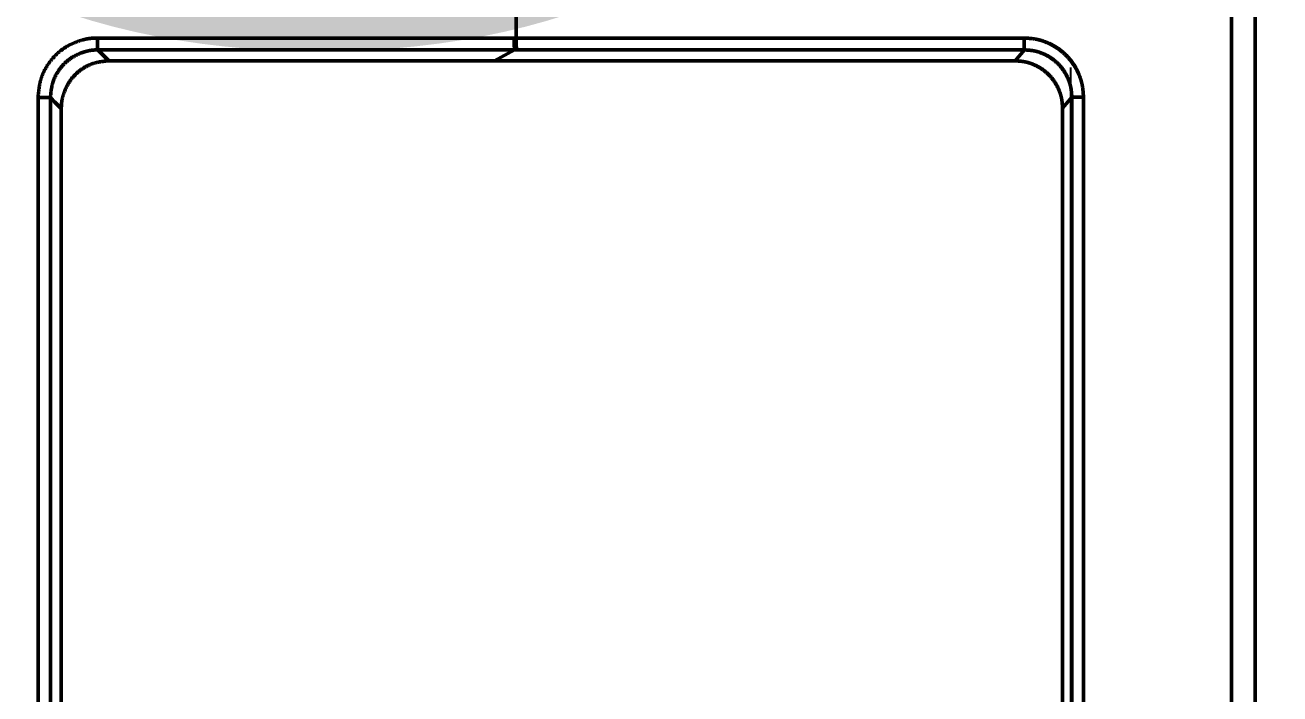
# Model space of a CAD drawing. Header units: millimetres. Extents: x -6033 to 120673, y -4970 to 90533.
# Drawn here: x 87178 to 87230.6, y 68278.2 to 68306.2 of the extents above; entities that cross this region are included whole.
import ezdxf
from ezdxf.enums import TextEntityAlignment as Align

# ---------------------------------------------------------------- set-up
doc = ezdxf.new("R2010")
doc.units = ezdxf.units.MM
doc.linetypes.add('I-PLAN$0$ACAD_ISO02W100', pattern=[15, 12, -3])
doc.linetypes.add('I-PLAN$0$DASH', pattern=[0.35, 0.25, -0.1])
doc.layers.add('I-AR$0$I-SCOPE', color=252, linetype='Continuous', lineweight=35)
doc.layers.add('I-PLAN$0$_ACM-A-WALL-HACH', color=251, linetype='Continuous', lineweight=9)
for name, color, linetype in [('I-CEILING$0$I-RCP-AIR', 64, 'Continuous'), ('I-CEILING$0$RC-Hatch【天花填充】', 251, 'Continuous'), ('I-PLAN$0$I-PL-FURN', 1, 'I-PLAN$0$DASH')]:
    doc.layers.add(name, color=color, linetype=linetype)
doc.styles.add('I-CEILING$0$黑体', font='simhei.ttf', dxfattribs={"height": 600})
doc.styles.add('I-PLAN$0$Arial', font='ARIALUNI.ttf')

# ---------------------------------------------------------------- blocks, each defined once
blk = doc.blocks.new('I-AR')
at = {"layer": 'I-AR$0$I-SCOPE'}
h = blk.add_hatch(dxfattribs=at)
h.set_pattern_fill('ANSI31', color=256, scale=200)
h.paths.add_polyline_path([(63300, 72640), (66630, 72640), (66630, 70889.383), (90600, 70890), (90600, 66390), (96650, 66390), (96650, 24876.398), (18340, 24876.398), (18340, 66390), (48090, 66390), (48090, 72640), (51400, 72640), (51400, 72649.887), (52869.5, 72649.887), (52869.5, 72640), (55240, 72640), (55240, 72790), (59460, 72790), (59460, 72640), (61830.5, 72640), (61830.5, 72649.887), (63300, 72649.887)], flags=16)
h.paths.add_polyline_path([(7330, 0), (7330, -1770), (11180, -1770), (11180, 0), (18450, 0), (18450, 2900), (27550, 2900), (27550, 18090), (37037.331, 18090), (37037.331, 17350), (96200, 17350), (96200, 18120), (114640, 18120), (114640, 84500), (0, 84500), (0, 0)])
blk = doc.blocks.new('I-PLAN')
at = {"layer": 'I-PLAN$0$_ACM-A-WALL-HACH'}
h = blk.add_hatch(dxfattribs=at)
h.set_pattern_fill('ANSI31', color=256, scale=10, angle=45)
h.paths.add_polyline_path([(88260, 70790), (88260, 70890), (88030, 70890), (88030, 70790), (88230, 70790)], flags=17)
h.paths.add_polyline_path([(79671.546, 69390), (78155, 69390), (78155, 68990), (77955, 68990), (77955, 69590), (79671.546, 69590)], flags=17)
h.paths.add_polyline_path([(80271.546, 69390), (80271.546, 69590), (80780, 69590), (80780, 68990), (80580, 68990), (80580, 69390)], flags=17)
h.paths.add_polyline_path([(74580, 69590), (73930, 69590), (73930, 69390), (74580, 69390)])
h.paths.add_polyline_path([(68780, 69590), (69430, 69590), (69430, 69390), (68780, 69390)])
h.paths.add_polyline_path([(87280, 66490), (87480, 66490), (87480, 66390), (87280, 66390)])
h.paths.add_polyline_path([(82180, 68990), (82180, 69390), (84230, 69390), (84230, 66490), (84430, 66490), (84430, 69390), (85280, 69390), (85280, 69590), (81980, 69590), (81980, 68990)])
h.paths.add_polyline_path([(87480, 67390), (87480, 69390), (88280, 69390), (88280, 69590), (88080, 69590), (86480, 69590), (86480, 69390), (87280, 69390), (87280, 67390)], flags=17)
h.paths.add_polyline_path([(72130, 68170), (72130, 66490), (72330, 66490), (72330, 67870), (73130, 67870), (73130, 68070), (72330, 68070), (72330, 68170)])
h.paths.add_polyline_path([(71230, 68170), (71230, 66390), (71030, 66390), (71030, 67870), (70230, 67870), (70230, 68070), (71030, 68070), (71030, 68170)])
h.paths.add_polyline_path([(72130, 69070), (72330, 69070), (72330, 69390), (73030, 69390), (73030, 69590), (72130, 69590)])
h.paths.add_polyline_path([(71230, 69070), (71030, 69070), (71030, 69390), (70330, 69390), (70330, 69590), (71230, 69590)])
h.paths.add_polyline_path([(67800, 69490), (67830, 69490), (67830, 69590), (67800, 69590)], flags=17)
h.paths.add_polyline_path([(76755, 69590), (75180, 69590), (75180, 69390), (75330, 69390), (75330, 66390), (75530, 66390), (75530, 69390), (76555, 69390), (76555, 68990), (76755, 68990)])
h.paths.add_polyline_path([(68180, 69590), (68180, 69390), (68030, 69390), (68030, 66520), (67780, 66520), (67780, 66390), (67400, 66390), (67400, 66720), (67830, 66720), (67830, 69590)])
edge = h.paths.add_edge_path()
edge.add_line((89860, 70890), (88860, 70890))
edge.add_line((75530, 66520), (84230, 66520))
edge.add_line((75530, 66720), (84230, 66720))
at = {"layer": 'I-PLAN$0$I-PL-FURN', "linetype": 'I-PLAN$0$ACAD_ISO02W100', "insert": (86615.717, 68406.556), "char_height": 100, "width": 151170.16662, "attachment_point": 1, "style": 'I-PLAN$0$Arial'}
blk.add_mtext('{\\fArial Unicode MS|b0|i0|c134|p34;1800x700}', dxfattribs=at)
blk = doc.blocks.new('I-CEILING$0$RPK-22-40FSNQS')
at = {"color": 0, "lineweight": 50}
for p, q in [((321.49112, -50.4), (8.5, -50.4)), ((-370.414504, -51.398138), (370.414516, -51.398138)), ((150.532334, -58.09299), (150.532334, -57.603182)), ((150.532334, -57.603182), (231.00362, -57.603182)), ((150.532334, -58.09299), (150.991096, -58.481218)), ((231.00362, -58.09299), (150.532334, -58.09299)), ((150.991096, -58.481218), (225.429992, -58.481218)), ((148.043378, -98.98318), (148.043378, -60.092556)), ((148.999936, -60.472714), (148.54133, -60.08462)), ((148.54133, -98.965252), (148.54133, -60.08462)), ((148.999936, -81.310286), (148.999936, -60.472714)), ((148.043378, -81.406264), (146.956606, -81.406264)), ((148.54133, -81.48232), (148.999996, -82.326264)), ((148.999996, -82.326264), (148.999936, -81.310286)), ((148.999996, -98.506596), (148.999996, -82.326264)), ((148.54133, -98.965252), (148.861646, -98.644928)), ((148.861646, -98.644928), (148.999996, -98.506596)), ((150.999054, -100.49814), (150.732724, -100.764486)), ((225.429992, -100.49814), (150.999054, -100.49814)), ((150.732724, -100.764486), (150.542348, -100.954898)), ((150.542348, -101.4741), (150.542348, -100.954898)), ((150.542348, -100.954898), (230.998328, -100.954898)), ((230.998328, -101.4741), (150.542348, -101.4741))]:
    blk.add_line(p, q, dxfattribs=at)
at = {"color": 0}
blk.add_line((149.276678, -58.155), (202.776578, -58.155), dxfattribs=at)
at = {"color": 0, "lineweight": 50}
for points in [[(148.043378, -60.092556), (148.044302, -60.07622), (148.045232, -60.059886), (148.04617, -60.043554), (148.047122, -60.027222), (148.04809, -60.010894), (148.049082, -59.99457), (148.0501, -59.978252), (148.051148, -59.961936), (148.052234, -59.945628), (148.053358, -59.929326), (148.054528, -59.91303), (148.055746, -59.896744), (148.057016, -59.880466), (148.058346, -59.864198), (148.059738, -59.847938), (148.061196, -59.831692), (148.062724, -59.815456), (148.064328, -59.799232), (148.066014, -59.783022), (148.067782, -59.766824), (148.06964, -59.750642), (148.071592, -59.734476), (148.07364, -59.718326), (148.075792, -59.702192), (148.078048, -59.686074), (148.080418, -59.669976), (148.082902, -59.653896), (148.085506, -59.637836), (148.088234, -59.621798), (148.091092, -59.60578), (148.094082, -59.589782), (148.097204, -59.573808), (148.100456, -59.557858), (148.103836, -59.54193), (148.107346, -59.526028), (148.11098, -59.51015), (148.11474, -59.494298), (148.118624, -59.478474), (148.122628, -59.462676), (148.126754, -59.446904), (148.131, -59.431162), (148.135364, -59.41545), (148.139842, -59.399766), (148.144436, -59.384112), (148.149144, -59.36849), (148.153964, -59.3529), (148.158896, -59.337342), (148.163936, -59.321816), (148.169084, -59.306324), (148.174338, -59.290866), (148.179698, -59.275444), (148.18516, -59.260056), (148.190726, -59.244706), (148.196392, -59.22939), (148.202158, -59.214114), (148.208022, -59.198876), (148.213982, -59.183676), (148.220038, -59.168514), (148.226188, -59.153394), (148.23243, -59.138314), (148.238762, -59.123276), (148.245186, -59.10828), (148.251702, -59.093326), (148.258308, -59.078416), (148.265004, -59.06355), (148.271792, -59.048728), (148.278672, -59.03395), (148.285642, -59.01922), (148.292702, -59.004534), (148.299854, -58.989896), (148.307098, -58.975306), (148.314432, -58.960764), (148.321858, -58.94627), (148.329374, -58.931826), (148.33698, -58.917432), (148.344678, -58.90309), (148.352468, -58.888798), (148.360348, -58.874556), (148.368318, -58.86037), (148.37638, -58.846234), (148.384534, -58.832154), (148.392778, -58.818128), (148.401112, -58.804156), (148.409538, -58.79024), (148.418056, -58.77638), (148.426662, -58.762578), (148.435362, -58.748832), (148.444152, -58.735144), (148.453032, -58.721516), (148.462004, -58.707946), (148.471066, -58.694438), (148.48022, -58.680988), (148.489462, -58.6676), (148.498796, -58.654274), (148.508216, -58.641008), (148.517726, -58.627806), (148.527324, -58.614668), (148.537008, -58.601592), (148.54678, -58.58858), (148.556638, -58.575632), (148.566582, -58.56275), (148.57661, -58.549934), (148.586724, -58.537184), (148.596922, -58.5245), (148.607204, -58.511882), (148.617568, -58.499332), (148.628014, -58.486852), (148.638544, -58.474438), (148.649154, -58.462096), (148.659846, -58.449822), (148.670618, -58.437618), (148.68147, -58.425484), (148.6924, -58.413422), (148.70341, -58.401432), (148.7145, -58.389514), (148.725666, -58.377668), (148.73691, -58.365896), (148.74823, -58.354196), (148.759626, -58.342572), (148.771098, -58.331022), (148.782646, -58.319548), (148.794268, -58.308148), (148.805966, -58.296826), (148.817736, -58.28558), (148.829578, -58.274412), (148.841494, -58.263322), (148.853484, -58.25231), (148.865544, -58.241376), (148.877674, -58.230522), (148.889876, -58.219748), (148.902148, -58.209056), (148.91449, -58.198444), (148.9269, -58.187912), (148.939378, -58.177464), (148.951926, -58.167098), (148.96454, -58.156814), (148.977222, -58.146616), (148.98997, -58.1365), (149.002786, -58.12647), (149.015666, -58.116524), (149.02861, -58.106666), (149.04162, -58.096892), (149.054694, -58.087206), (149.06783, -58.077606), (149.08103, -58.068096), (149.094292, -58.058672), (149.107616, -58.049338), (149.121002, -58.040094), (149.13445, -58.03094), (149.147956, -58.021874), (149.161524, -58.012902), (149.17515, -58.00402), (149.188836, -57.995228), (149.202578, -57.986528), (149.216378, -57.977918), (149.230236, -57.9694), (149.24415, -57.960972), (149.25812, -57.952636), (149.272144, -57.944392), (149.286222, -57.936238), (149.300354, -57.928174), (149.31454, -57.920202), (149.328778, -57.91232), (149.343068, -57.90453), (149.35741, -57.896832), (149.371802, -57.889224), (149.386244, -57.881706), (149.400734, -57.87428), (149.415274, -57.866944), (149.429862, -57.8597), (149.444498, -57.852548), (149.459182, -57.845484), (149.47391, -57.838514), (149.488684, -57.831634), (149.503504, -57.824844), (149.518368, -57.818146), (149.533276, -57.811538), (149.548228, -57.805022), (149.563222, -57.798598), (149.578258, -57.792262), (149.593334, -57.78602), (149.608452, -57.77987), (149.62361, -57.773812), (149.638808, -57.767852), (149.654044, -57.761986), (149.669318, -57.75622), (149.68463, -57.750552), (149.699978, -57.744986), (149.715362, -57.739522), (149.730782, -57.734162), (149.746238, -57.728906), (149.761726, -57.723758), (149.77725, -57.718716), (149.792806, -57.713786), (149.808394, -57.708964), (149.824012, -57.704256), (149.839664, -57.699662), (149.855344, -57.695182), (149.871054, -57.690818), (149.886794, -57.686572), (149.902562, -57.682446), (149.918358, -57.67844), (149.93418, -57.674556), (149.950028, -57.670796), (149.965904, -57.66716), (149.981804, -57.66365), (149.997728, -57.660268), (150.013676, -57.657016), (150.029646, -57.653894), (150.04564, -57.650904), (150.061656, -57.648046), (150.077692, -57.645316), (150.093748, -57.642712), (150.109826, -57.640226), (150.12592, -57.637858), (150.142034, -57.6356), (150.158166, -57.633448), (150.174314, -57.6314), (150.190478, -57.629448), (150.206658, -57.62759), (150.222852, -57.62582), (150.23906, -57.624136), (150.25528, -57.622532), (150.271514, -57.621002), (150.287758, -57.619544), (150.304014, -57.618152), (150.32028, -57.616824), (150.336556, -57.615552), (150.35284, -57.614334), (150.369132, -57.613164), (150.385432, -57.61204), (150.401738, -57.610954), (150.41805, -57.609906), (150.434366, -57.608888), (150.450688, -57.607896), (150.467012, -57.606926), (150.48334, -57.605974), (150.49967, -57.605036), (150.516002, -57.604108), (150.532334, -57.603182)], [(150.532334, -58.09299), (150.519244, -58.09371), (150.506154, -58.094432), (150.493064, -58.095162), (150.479978, -58.095902), (150.466892, -58.096656), (150.45381, -58.097428), (150.440732, -58.098222), (150.427658, -58.09904), (150.414588, -58.099886), (150.401524, -58.100766), (150.388466, -58.10168), (150.375414, -58.102634), (150.362368, -58.10363), (150.349332, -58.104674), (150.336302, -58.105766), (150.323282, -58.106912), (150.310272, -58.108114), (150.297272, -58.109378), (150.284282, -58.110706), (150.271304, -58.112102), (150.258336, -58.113568), (150.245382, -58.11511), (150.232442, -58.11673), (150.219514, -58.118432), (150.2066, -58.12022), (150.193702, -58.122096), (150.180818, -58.124064), (150.16795, -58.12613), (150.1551, -58.128296), (150.142266, -58.130564), (150.12945, -58.132938), (150.116652, -58.13542), (150.103874, -58.138004), (150.091114, -58.140692), (150.078374, -58.143482), (150.065656, -58.146374), (150.052956, -58.149366), (150.04028, -58.152458), (150.027624, -58.155646), (150.01499, -58.158932), (150.00238, -58.162312), (149.989794, -58.165788), (149.97723, -58.169356), (149.964692, -58.173018), (149.95218, -58.17677), (149.939692, -58.180612), (149.92723, -58.184542), (149.914796, -58.18856), (149.902388, -58.192666), (149.890006, -58.196856), (149.877654, -58.20113), (149.865332, -58.205488), (149.853036, -58.209928), (149.840772, -58.214448), (149.828538, -58.21905), (149.816334, -58.223728), (149.804162, -58.228486), (149.792022, -58.233318), (149.779912, -58.238226), (149.767838, -58.24321), (149.755796, -58.248266), (149.743788, -58.253394), (149.731814, -58.258596), (149.719874, -58.26387), (149.70797, -58.269218), (149.696102, -58.274638), (149.68427, -58.280132), (149.672476, -58.2857), (149.660718, -58.291338), (149.648998, -58.297052), (149.637316, -58.302836), (149.625672, -58.308696), (149.614068, -58.314628), (149.602506, -58.320632), (149.590982, -58.32671), (149.579498, -58.33286), (149.568056, -58.339084), (149.556656, -58.34538), (149.545298, -58.35175), (149.533984, -58.358192), (149.522712, -58.364708), (149.511484, -58.371296), (149.5003, -58.377958), (149.48916, -58.384694), (149.478066, -58.3915), (149.467018, -58.398382), (149.456016, -58.405336), (149.445062, -58.412362), (149.434154, -58.419462), (149.423292, -58.426636), (149.41248, -58.433882), (149.401716, -58.4412), (149.391002, -58.44859), (149.380336, -58.456052), (149.36972, -58.463586), (149.359156, -58.47119), (149.34864, -58.478866), (149.338176, -58.48661), (149.327764, -58.494426), (149.317404, -58.502308), (149.307094, -58.510262), (149.296838, -58.518282), (149.286636, -58.526372), (149.276486, -58.534528), (149.266392, -58.542752), (149.25635, -58.551042), (149.246364, -58.559398), (149.236432, -58.56782), (149.226558, -58.576308), (149.216738, -58.584862), (149.206974, -58.59348), (149.197268, -58.60216), (149.187618, -58.610906), (149.178026, -58.619716), (149.168492, -58.628586), (149.159018, -58.637522), (149.1496, -58.646518), (149.140244, -58.655576), (149.130946, -58.664696), (149.121708, -58.673876), (149.112532, -58.683116), (149.103414, -58.692416), (149.09436, -58.701776), (149.085366, -58.711196), (149.076436, -58.720674), (149.067566, -58.73021), (149.058762, -58.739804), (149.050018, -58.749456), (149.04134, -58.759166), (149.032726, -58.76893), (149.024176, -58.778752), (149.015692, -58.78863), (149.007272, -58.798564), (148.99892, -58.808552), (148.990632, -58.818596), (148.982412, -58.828692), (148.97426, -58.838844), (148.966174, -58.849048), (148.958156, -58.859306), (148.950208, -58.869616), (148.942326, -58.87998), (148.934516, -58.890394), (148.926774, -58.90086), (148.919104, -58.911376), (148.911502, -58.921944), (148.903974, -58.932562), (148.896514, -58.94323), (148.889128, -58.953946), (148.881814, -58.964712), (148.874572, -58.975526), (148.867404, -58.98639), (148.860308, -58.9973), (148.853286, -59.008258), (148.846336, -59.019262), (148.839458, -59.030312), (148.832654, -59.041408), (148.825924, -59.05255), (148.819266, -59.063734), (148.812682, -59.074964), (148.80617, -59.086238), (148.79973, -59.097556), (148.793364, -59.108914), (148.787072, -59.120316), (148.780852, -59.13176), (148.774706, -59.143244), (148.768632, -59.15477), (148.76263, -59.166336), (148.756702, -59.17794), (148.750848, -59.189586), (148.745066, -59.201268), (148.739358, -59.21299), (148.733722, -59.22475), (148.72816, -59.236546), (148.72267, -59.24838), (148.717254, -59.260248), (148.71191, -59.272154), (148.70664, -59.284094), (148.701442, -59.29607), (148.696318, -59.30808), (148.691266, -59.320124), (148.686288, -59.3322), (148.681384, -59.34431), (148.676554, -59.356452), (148.671802, -59.368626), (148.667128, -59.38083), (148.662532, -59.393066), (148.658014, -59.40533), (148.65358, -59.417626), (148.649226, -59.42995), (148.644956, -59.442304), (148.64077, -59.454684), (148.636668, -59.467092), (148.632654, -59.479528), (148.628728, -59.49199), (148.62489, -59.504478), (148.621142, -59.516992), (148.617486, -59.52953), (148.613922, -59.542094), (148.61045, -59.55468), (148.607074, -59.56729), (148.603794, -59.579924), (148.60061, -59.59258), (148.597522, -59.605256), (148.594536, -59.617956), (148.591648, -59.630676), (148.588862, -59.643416), (148.58618, -59.656174), (148.5836, -59.668954), (148.581124, -59.681752), (148.578754, -59.694568), (148.576492, -59.707402), (148.574332, -59.720252), (148.57227, -59.73312), (148.570306, -59.746002), (148.568436, -59.7589), (148.566652, -59.771814), (148.564956, -59.784742), (148.56334, -59.797682), (148.561804, -59.810636), (148.560342, -59.823602), (148.558952, -59.83658), (148.557628, -59.84957), (148.55637, -59.86257), (148.555172, -59.87558), (148.55403, -59.888598), (148.552942, -59.901626), (148.551904, -59.914664), (148.550912, -59.927708), (148.549964, -59.940758), (148.549054, -59.953816), (148.54818, -59.96688), (148.547338, -59.979948), (148.546524, -59.993022), (148.545736, -60.0061), (148.54497, -60.019182), (148.54422, -60.032266), (148.543486, -60.045352), (148.54276, -60.05844), (148.542044, -60.07153), (148.54133, -60.08462)], [(150.991096, -58.481218), (150.97803, -58.481958), (150.964964, -58.482702), (150.9519, -58.483452), (150.938838, -58.484214), (150.925778, -58.48499), (150.91272, -58.485782), (150.899666, -58.486598), (150.886618, -58.487436), (150.873572, -58.488304), (150.860532, -58.489204), (150.847498, -58.49014), (150.83447, -58.491114), (150.82145, -58.492132), (150.808436, -58.493194), (150.795432, -58.494308), (150.782436, -58.495474), (150.769448, -58.496698), (150.756472, -58.497982), (150.743506, -58.499328), (150.73055, -58.500744), (150.717606, -58.50223), (150.704676, -58.503792), (150.691756, -58.50543), (150.678852, -58.507152), (150.66596, -58.508958), (150.653084, -58.510854), (150.640224, -58.512842), (150.627378, -58.514926), (150.614548, -58.517108), (150.601736, -58.519394), (150.588942, -58.521788), (150.576164, -58.524286), (150.563406, -58.526888), (150.550668, -58.529592), (150.537948, -58.5324), (150.525248, -58.535308), (150.51257, -58.538316), (150.499912, -58.541424), (150.487276, -58.544628), (150.474662, -58.54793), (150.46207, -58.551326), (150.449502, -58.554816), (150.436958, -58.5584), (150.424438, -58.562076), (150.411942, -58.565842), (150.399472, -58.569698), (150.387028, -58.573644), (150.37461, -58.577676), (150.362218, -58.581796), (150.349854, -58.586), (150.337518, -58.590288), (150.32521, -58.594658), (150.312932, -58.599112), (150.300684, -58.603646), (150.288464, -58.608258), (150.276276, -58.61295), (150.264118, -58.61772), (150.251992, -58.622564), (150.239898, -58.627486), (150.227836, -58.63248), (150.215808, -58.637548), (150.203814, -58.642688), (150.191852, -58.6479), (150.179926, -58.653186), (150.168034, -58.658546), (150.15618, -58.663978), (150.14436, -58.669482), (150.132576, -58.675058), (150.12083, -58.680708), (150.109122, -58.68643), (150.097452, -58.692226), (150.08582, -58.698094), (150.074226, -58.704036), (150.062672, -58.71005), (150.05116, -58.716136), (150.039686, -58.722296), (150.028254, -58.728528), (150.016864, -58.734834), (150.005516, -58.741212), (149.99421, -58.747662), (149.982946, -58.754186), (149.971728, -58.760782), (149.960552, -58.767452), (149.94942, -58.774192), (149.938334, -58.781008), (149.927294, -58.787896), (149.9163, -58.794856), (149.905352, -58.80189), (149.89445, -58.808996), (149.883598, -58.816174), (149.872792, -58.823426), (149.862034, -58.83075), (149.851326, -58.838146), (149.840666, -58.845612), (149.830056, -58.85315), (149.819496, -58.86076), (149.808986, -58.86844), (149.798528, -58.876188), (149.78812, -58.884006), (149.777764, -58.891894), (149.76746, -58.89985), (149.757208, -58.907874), (149.74701, -58.915966), (149.736864, -58.924126), (149.726772, -58.932352), (149.716734, -58.940644), (149.706752, -58.949004), (149.696822, -58.957428), (149.68695, -58.965916), (149.677132, -58.974472), (149.66737, -58.98309), (149.657666, -58.991772), (149.648018, -59.00052), (149.638426, -59.009328), (149.628894, -59.0182), (149.619418, -59.027136), (149.610002, -59.036132), (149.600646, -59.04519), (149.591348, -59.054308), (149.58211, -59.063488), (149.572932, -59.072728), (149.563814, -59.082028), (149.554758, -59.091386), (149.545762, -59.100804), (149.53683, -59.110282), (149.527958, -59.119816), (149.51915, -59.129408), (149.510406, -59.139058), (149.501724, -59.148764), (149.493106, -59.158528), (149.484552, -59.168346), (149.476064, -59.178222), (149.46764, -59.188152), (149.459284, -59.198136), (149.450992, -59.208176), (149.442766, -59.21827), (149.434608, -59.228416), (149.426518, -59.238616), (149.418494, -59.24887), (149.410538, -59.259176), (149.402652, -59.269534), (149.394836, -59.279944), (149.387088, -59.290404), (149.37941, -59.300916), (149.371802, -59.311478), (149.364264, -59.322088), (149.356798, -59.33275), (149.349404, -59.343462), (149.342082, -59.35422), (149.334832, -59.365028), (149.327654, -59.375884), (149.32055, -59.386788), (149.313518, -59.397738), (149.30656, -59.408734), (149.299674, -59.419776), (149.29286, -59.430864), (149.28612, -59.441998), (149.279452, -59.453174), (149.272856, -59.464396), (149.266334, -59.47566), (149.259886, -59.486968), (149.253508, -59.498318), (149.247204, -59.509712), (149.240974, -59.521146), (149.234814, -59.53262), (149.22873, -59.544136), (149.222716, -59.55569), (149.216776, -59.567286), (149.21091, -59.57892), (149.205114, -59.590592), (149.199394, -59.602302), (149.193744, -59.61405), (149.188168, -59.625836), (149.182666, -59.637656), (149.177234, -59.649514), (149.171878, -59.661408), (149.166592, -59.673336), (149.16138, -59.6853), (149.156242, -59.697296), (149.151176, -59.709328), (149.146182, -59.721392), (149.141262, -59.733488), (149.136418, -59.745616), (149.13165, -59.757776), (149.126958, -59.769966), (149.122346, -59.782188), (149.117814, -59.79444), (149.11336, -59.80672), (149.10899, -59.81903), (149.104702, -59.831368), (149.100498, -59.843734), (149.09638, -59.856128), (149.092348, -59.868548), (149.088404, -59.880994), (149.084548, -59.893466), (149.080782, -59.905964), (149.077106, -59.918486), (149.073522, -59.931032), (149.070032, -59.943602), (149.066636, -59.956196), (149.063334, -59.968812), (149.06013, -59.98145), (149.057024, -59.99411), (149.054016, -60.006792), (149.051108, -60.019494), (149.0483, -60.032216), (149.045596, -60.044958), (149.042994, -60.057718), (149.040496, -60.070498), (149.038106, -60.083294), (149.03582, -60.096108), (149.033636, -60.10894), (149.031554, -60.121788), (149.029566, -60.134652), (149.027672, -60.14753), (149.025866, -60.160424), (149.024144, -60.17333), (149.022506, -60.18625), (149.020944, -60.199184), (149.019458, -60.21213), (149.018044, -60.225088), (149.016696, -60.238056), (149.015412, -60.251034), (149.014188, -60.264022), (149.013022, -60.27702), (149.01191, -60.290028), (149.010846, -60.303042), (149.00983, -60.316064), (149.008854, -60.329094), (149.00792, -60.34213), (149.00702, -60.355172), (149.006152, -60.368218), (149.005312, -60.38127), (149.004498, -60.394326), (149.003706, -60.407386), (149.00293, -60.420448), (149.002168, -60.433512), (149.001418, -60.446578), (149.000676, -60.459646), (148.999936, -60.472714)], [(148.043378, -60.092556), (148.046462, -60.092552), (148.049546, -60.09255), (148.05263, -60.092546), (148.055712, -60.092544), (148.058796, -60.09254), (148.061878, -60.092538), (148.064958, -60.092534), (148.068038, -60.092532), (148.071118, -60.092528), (148.074196, -60.092524), (148.077274, -60.092522), (148.08035, -60.092518), (148.086498, -60.09251), (148.089568, -60.092506), (148.092638, -60.0925), (148.095706, -60.092496), (148.098772, -60.09249), (148.101834, -60.092486), (148.104896, -60.09248), (148.107956, -60.092474), (148.111012, -60.092468), (148.114066, -60.092462), (148.117118, -60.092454), (148.120166, -60.092448), (148.123212, -60.09244), (148.126254, -60.092432), (148.129294, -60.092424), (148.13233, -60.092416), (148.135364, -60.092406), (148.138392, -60.092396), (148.141418, -60.092386), (148.14444, -60.092376), (148.147458, -60.092366), (148.150472, -60.092354), (148.153482, -60.092342), (148.156488, -60.092332), (148.15949, -60.092318), (148.162486, -60.092306), (148.165478, -60.092292), (148.168466, -60.09228), (148.17145, -60.092266), (148.174428, -60.092252), (148.1774, -60.092236), (148.18037, -60.092222), (148.183332, -60.092206), (148.18629, -60.09219), (148.189242, -60.092174), (148.192188, -60.092158), (148.195128, -60.092142), (148.198064, -60.092124), (148.200994, -60.092108), (148.203916, -60.09209), (148.206834, -60.092072), (148.209746, -60.092054), (148.21265, -60.092036), (148.215548, -60.092016), (148.21844, -60.091998), (148.221326, -60.091978), (148.224204, -60.09196), (148.227076, -60.09194), (148.22994, -60.09192), (148.232798, -60.0919), (148.235648, -60.091878), (148.23849, -60.091858), (148.241326, -60.091836), (148.244154, -60.091816), (148.246974, -60.091794), (148.249786, -60.091772), (148.25259, -60.09175), (148.255388, -60.091726), (148.258176, -60.091704), (148.260956, -60.09168), (148.263728, -60.091658), (148.266492, -60.091634), (148.269248, -60.09161), (148.271994, -60.091586), (148.274732, -60.091562), (148.277462, -60.091536), (148.280182, -60.091512), (148.282892, -60.091486), (148.285596, -60.09146), (148.288288, -60.091434), (148.290972, -60.091408), (148.293646, -60.091382), (148.296312, -60.091354), (148.298968, -60.091328), (148.301614, -60.0913), (148.30425, -60.091272), (148.306876, -60.091244), (148.309492, -60.091216), (148.312098, -60.091186), (148.314694, -60.091158), (148.317278, -60.091128), (148.319854, -60.091098), (148.322418, -60.091068), (148.324972, -60.091038), (148.327514, -60.091008), (148.330046, -60.090976), (148.332568, -60.090946), (148.335078, -60.090914), (148.337576, -60.090882), (148.340064, -60.09085), (148.342542, -60.090818), (148.345006, -60.090786), (148.34746, -60.090752), (148.349902, -60.09072), (148.352332, -60.090686), (148.354752, -60.090652), (148.357158, -60.09062), (148.359554, -60.090586), (148.361936, -60.09055), (148.364306, -60.090516), (148.366666, -60.090482), (148.369012, -60.090446), (148.371346, -60.090412), (148.373666, -60.090376), (148.375976, -60.09034), (148.378272, -60.090304), (148.380554, -60.090268), (148.382824, -60.090232), (148.385082, -60.090196), (148.387326, -60.090158), (148.389556, -60.090122), (148.391774, -60.090084), (148.393978, -60.090046), (148.39617, -60.090008), (148.398348, -60.089972), (148.400512, -60.089932), (148.402662, -60.089894), (148.404798, -60.089856), (148.406922, -60.089818), (148.40903, -60.089778), (148.411126, -60.089738), (148.413208, -60.0897), (148.415276, -60.08966), (148.417328, -60.08962), (148.419368, -60.08958), (148.421394, -60.089538), (148.423404, -60.089498), (148.4254, -60.089456), (148.427382, -60.089416), (148.42935, -60.089374), (148.431304, -60.089332), (148.433242, -60.08929), (148.435166, -60.089248), (148.437076, -60.089206), (148.43897, -60.089162), (148.44085, -60.08912), (148.442714, -60.089076), (148.444564, -60.089032), (148.446398, -60.088988), (148.448218, -60.088944), (148.450022, -60.0889), (148.45181, -60.088854), (148.453584, -60.08881), (148.45534, -60.088764), (148.457082, -60.08872), (148.458808, -60.088674), (148.460518, -60.088628), (148.462212, -60.088582), (148.46389, -60.088538), (148.465552, -60.088492), (148.467198, -60.088446), (148.468826, -60.088398), (148.47044, -60.088352), (148.472036, -60.088306), (148.473616, -60.08826), (148.47518, -60.088214), (148.476726, -60.088168), (148.478256, -60.08812), (148.47977, -60.088074), (148.481266, -60.088028), (148.482744, -60.087982), (148.484206, -60.087936), (148.48565, -60.08789), (148.487078, -60.087842), (148.488488, -60.087796), (148.48988, -60.08775), (148.491254, -60.087704), (148.492612, -60.08766), (148.493952, -60.087614), (148.495274, -60.087568), (148.496578, -60.087522), (148.497864, -60.087476), (148.499134, -60.08743), (148.500384, -60.087384), (148.50162, -60.087338), (148.502836, -60.087292), (148.504036, -60.087246), (148.505218, -60.087198), (148.506384, -60.087152), (148.507532, -60.087104), (148.508664, -60.087056), (148.509778, -60.087008), (148.510876, -60.08696), (148.511956, -60.08691), (148.51302, -60.08686), (148.514068, -60.08681), (148.515098, -60.086758), (148.516112, -60.086706), (148.51711, -60.086654), (148.51809, -60.0866), (148.519054, -60.086546), (148.520002, -60.08649), (148.520934, -60.086434), (148.52185, -60.086378), (148.52275, -60.08632), (148.523632, -60.08626), (148.5245, -60.0862), (148.52515, -60.086154), (148.52579, -60.086106), (148.526422, -60.086058), (148.527046, -60.08601), (148.527662, -60.085962), (148.52827, -60.085912), (148.52887, -60.085862), (148.529462, -60.085812), (148.53005, -60.08576), (148.530628, -60.08571), (148.531202, -60.085658), (148.53177, -60.085606), (148.532332, -60.085552), (148.532888, -60.0855), (148.53344, -60.085446), (148.533986, -60.085392), (148.53453, -60.085338), (148.535068, -60.085284), (148.535602, -60.08523), (148.536134, -60.085176), (148.536662, -60.08512), (148.537188, -60.085066), (148.537712, -60.08501), (148.538232, -60.084954), (148.538752, -60.0849), (148.539268, -60.084844), (148.539786, -60.084788), (148.5403, -60.084732), (148.540816, -60.084676), (148.54133, -60.08462)], [(148.043378, -81.406264), (148.046462, -81.40626), (148.049546, -81.406258), (148.05263, -81.406254), (148.055712, -81.406252), (148.058796, -81.406248), (148.061878, -81.406246), (148.064958, -81.406242), (148.068038, -81.40624), (148.071118, -81.406236), (148.074196, -81.406232), (148.077274, -81.406228), (148.08035, -81.406226), (148.083424, -81.406222), (148.086498, -81.406218), (148.089568, -81.406212), (148.092638, -81.406208), (148.095706, -81.406204), (148.098772, -81.406198), (148.101834, -81.406194), (148.104896, -81.406188), (148.107956, -81.406182), (148.111012, -81.406176), (148.114066, -81.40617), (148.117118, -81.406162), (148.120166, -81.406156), (148.123212, -81.406148), (148.126254, -81.40614), (148.129294, -81.406132), (148.13233, -81.406124), (148.135364, -81.406114), (148.138392, -81.406106), (148.141418, -81.406096), (148.14444, -81.406086), (148.147458, -81.406074), (148.150472, -81.406064), (148.153482, -81.406052), (148.156488, -81.40604), (148.15949, -81.406028), (148.162486, -81.406016), (148.165478, -81.406002), (148.168466, -81.40599), (148.17145, -81.405976), (148.174428, -81.405962), (148.1774, -81.405948), (148.18037, -81.405932), (148.183332, -81.405918), (148.18629, -81.405902), (148.189242, -81.405886), (148.192188, -81.40587), (148.195128, -81.405854), (148.198064, -81.405836), (148.200994, -81.40582), (148.203916, -81.405802), (148.206834, -81.405784), (148.209746, -81.405766), (148.21265, -81.405748), (148.215548, -81.405728), (148.21844, -81.40571), (148.221326, -81.40569), (148.224204, -81.405672), (148.227076, -81.405652), (148.22994, -81.405632), (148.232798, -81.40561), (148.235648, -81.40559), (148.23849, -81.40557), (148.241326, -81.405548), (148.244154, -81.405526), (148.246974, -81.405504), (148.249786, -81.405482), (148.25259, -81.40546), (148.255388, -81.405438), (148.258176, -81.405414), (148.260956, -81.405392), (148.263728, -81.405368), (148.266492, -81.405344), (148.269248, -81.40532), (148.271994, -81.405296), (148.274732, -81.405272), (148.277462, -81.405246), (148.280182, -81.40522), (148.282892, -81.405196), (148.285596, -81.40517), (148.288288, -81.405144), (148.290972, -81.405116), (148.293646, -81.40509), (148.296312, -81.405064), (148.298968, -81.405036), (148.301614, -81.405008), (148.30425, -81.40498), (148.306876, -81.404952), (148.309492, -81.404924), (148.312098, -81.404894), (148.314694, -81.404866), (148.317278, -81.404836), (148.319854, -81.404806), (148.322418, -81.404778), (148.324972, -81.404746), (148.327514, -81.404716), (148.330046, -81.404686), (148.332568, -81.404654), (148.335078, -81.404624), (148.337576, -81.404592), (148.340064, -81.40456), (148.342542, -81.404528), (148.345006, -81.404496), (148.34746, -81.404462), (148.349902, -81.40443), (148.352332, -81.404396), (148.354752, -81.404364), (148.357158, -81.40433), (148.359554, -81.404296), (148.361936, -81.404262), (148.364306, -81.404228), (148.366666, -81.404192), (148.369012, -81.404158), (148.371346, -81.404122), (148.373666, -81.404088), (148.375976, -81.404052), (148.378272, -81.404016), (148.380554, -81.40398), (148.382824, -81.403944), (148.385082, -81.403908), (148.387326, -81.40387), (148.389556, -81.403834), (148.391774, -81.403796), (148.393978, -81.40376), (148.39617, -81.403722), (148.398348, -81.403684), (148.400512, -81.403646), (148.402662, -81.403608), (148.404798, -81.403568), (148.406922, -81.40353), (148.40903, -81.40349), (148.411126, -81.403452), (148.413208, -81.403412), (148.415276, -81.403372), (148.417328, -81.403332), (148.419368, -81.403292), (148.421394, -81.403252), (148.423404, -81.40321), (148.4254, -81.40317), (148.427382, -81.403128), (148.42935, -81.403086), (148.431304, -81.403044), (148.433242, -81.403002), (148.435166, -81.40296), (148.437076, -81.402918), (148.43897, -81.402874), (148.44085, -81.402832), (148.442714, -81.402788), (148.444564, -81.402744), (148.446398, -81.4027), (148.448218, -81.402656), (148.450022, -81.402612), (148.45181, -81.402566), (148.453584, -81.402522), (148.45534, -81.402476), (148.457082, -81.402432), (148.458808, -81.402386), (148.460518, -81.40234), (148.462212, -81.402294), (148.46389, -81.402248), (148.465552, -81.402202), (148.467198, -81.402156), (148.468826, -81.40211), (148.47044, -81.402064), (148.472036, -81.402018), (148.473616, -81.401972), (148.47518, -81.401926), (148.476726, -81.401878), (148.478256, -81.401832), (148.47977, -81.401786), (148.481266, -81.40174), (148.482744, -81.401694), (148.484206, -81.401648), (148.48565, -81.4016), (148.487078, -81.401554), (148.488488, -81.401508), (148.48988, -81.401462), (148.491254, -81.401416), (148.492612, -81.401372), (148.493952, -81.401326), (148.495274, -81.40128), (148.496578, -81.401234), (148.497864, -81.401188), (148.499134, -81.401142), (148.500384, -81.401098), (148.50162, -81.401052), (148.502836, -81.401004), (148.504036, -81.400958), (148.505218, -81.400912), (148.506384, -81.400864), (148.507532, -81.400818), (148.508664, -81.40077), (148.509778, -81.40072), (148.510876, -81.400672), (148.511956, -81.400622), (148.51302, -81.400572), (148.514068, -81.400522), (148.515098, -81.40047), (148.516112, -81.400418), (148.51711, -81.400366), (148.51809, -81.400312), (148.519054, -81.400258), (148.520002, -81.400202), (148.520934, -81.400146), (148.52185, -81.40009), (148.52275, -81.400032), (148.523632, -81.399972), (148.5245, -81.399912), (148.52515, -81.399866), (148.52579, -81.399818), (148.526422, -81.39977), (148.527046, -81.399722), (148.527662, -81.399672), (148.52827, -81.399622), (148.52887, -81.399572), (148.529462, -81.399522), (148.53005, -81.39947), (148.530628, -81.39942), (148.531202, -81.399368), (148.53177, -81.399314), (148.532332, -81.399262), (148.532888, -81.399208), (148.53344, -81.399156), (148.533986, -81.399102), (148.53453, -81.399048), (148.535068, -81.398992), (148.535602, -81.398938), (148.536134, -81.398884), (148.536662, -81.398828), (148.537188, -81.398772), (148.537712, -81.398716), (148.538232, -81.398662), (148.538752, -81.398606), (148.53927, -81.39855), (148.539786, -81.398494), (148.5403, -81.398438), (148.540816, -81.398382), (148.54133, -81.398324)], [(148.043378, -81.490302), (148.046462, -81.4903), (148.049546, -81.490296), (148.05263, -81.490294), (148.055712, -81.49029), (148.058796, -81.490288), (148.061878, -81.490284), (148.064958, -81.490282), (148.068038, -81.490278), (148.071118, -81.490274), (148.074196, -81.490272), (148.077274, -81.490268), (148.08035, -81.490264), (148.083424, -81.49026), (148.086498, -81.490256), (148.089568, -81.490252), (148.092638, -81.490246), (148.095706, -81.490242), (148.098772, -81.490238), (148.101834, -81.490232), (148.104896, -81.490226), (148.107956, -81.49022), (148.111012, -81.490214), (148.114066, -81.490208), (148.117118, -81.490202), (148.120166, -81.490194), (148.123212, -81.490186), (148.126254, -81.490178), (148.129294, -81.49017), (148.13233, -81.490162), (148.135364, -81.490154), (148.138392, -81.490144), (148.141418, -81.490134), (148.14444, -81.490124), (148.147458, -81.490114), (148.150472, -81.490102), (148.153482, -81.490092), (148.156488, -81.49008), (148.15949, -81.490068), (148.162486, -81.490054), (148.165478, -81.490042), (148.168466, -81.490028), (148.17145, -81.490014), (148.174428, -81.49), (148.1774, -81.489986), (148.180368, -81.489972), (148.183332, -81.489956), (148.18629, -81.48994), (148.189242, -81.489924), (148.192188, -81.489908), (148.195128, -81.489892), (148.198064, -81.489876), (148.200994, -81.489858), (148.203916, -81.48984), (148.206834, -81.489824), (148.209746, -81.489804), (148.21265, -81.489786), (148.215548, -81.489768), (148.21844, -81.489748), (148.221326, -81.48973), (148.224204, -81.48971), (148.227076, -81.48969), (148.22994, -81.48967), (148.232798, -81.48965), (148.235648, -81.489628), (148.23849, -81.489608), (148.241326, -81.489586), (148.244154, -81.489564), (148.246974, -81.489544), (148.249786, -81.48952), (148.25259, -81.489498), (148.255388, -81.489476), (148.258176, -81.489452), (148.260956, -81.48943), (148.263728, -81.489406), (148.266492, -81.489382), (148.269248, -81.489358), (148.271994, -81.489332), (148.274732, -81.489308), (148.277462, -81.489284), (148.280182, -81.489258), (148.282894, -81.489232), (148.285596, -81.489206), (148.288288, -81.48918), (148.290972, -81.489154), (148.293648, -81.489126), (148.296312, -81.4891), (148.298968, -81.489072), (148.301614, -81.489044), (148.30425, -81.489016), (148.306876, -81.488988), (148.309492, -81.488958), (148.312098, -81.48893), (148.314694, -81.4889), (148.317278, -81.48887), (148.319854, -81.48884), (148.322418, -81.48881), (148.32497, -81.48878), (148.327514, -81.48875), (148.330046, -81.488718), (148.332566, -81.488688), (148.335076, -81.488656), (148.337576, -81.488624), (148.340064, -81.488592), (148.34254, -81.48856), (148.345006, -81.488526), (148.34746, -81.488494), (148.349902, -81.48846), (148.352332, -81.488428), (148.35475, -81.488394), (148.357158, -81.48836), (148.359552, -81.488326), (148.361934, -81.488292), (148.364306, -81.488256), (148.366664, -81.488222), (148.36901, -81.488186), (148.371344, -81.488152), (148.373666, -81.488116), (148.375974, -81.48808), (148.37827, -81.488044), (148.380554, -81.488008), (148.382824, -81.487972), (148.385082, -81.487934), (148.387326, -81.487898), (148.389558, -81.48786), (148.391776, -81.487822), (148.39398, -81.487786), (148.396172, -81.487748), (148.39835, -81.48771), (148.400514, -81.487672), (148.402664, -81.487632), (148.404802, -81.487594), (148.406926, -81.487554), (148.409034, -81.487516), (148.41113, -81.487476), (148.413212, -81.487436), (148.41528, -81.487396), (148.417334, -81.487356), (148.419374, -81.487316), (148.421398, -81.487274), (148.42341, -81.487234), (148.425406, -81.487192), (148.42739, -81.48715), (148.429358, -81.487108), (148.43131, -81.487066), (148.43325, -81.487024), (148.435174, -81.486982), (148.437082, -81.486938), (148.438978, -81.486896), (148.440858, -81.486852), (148.442722, -81.486808), (148.444572, -81.486764), (148.446406, -81.48672), (148.448226, -81.486676), (148.450028, -81.48663), (148.451818, -81.486586), (148.45359, -81.48654), (148.455348, -81.486494), (148.457088, -81.486448), (148.458814, -81.486402), (148.460524, -81.486356), (148.462218, -81.48631), (148.463896, -81.486264), (148.465556, -81.486218), (148.467202, -81.486172), (148.468832, -81.486126), (148.470444, -81.486078), (148.47204, -81.486032), (148.47362, -81.485986), (148.475182, -81.485938), (148.47673, -81.485892), (148.478258, -81.485844), (148.479772, -81.485798), (148.481268, -81.485752), (148.482746, -81.485704), (148.484208, -81.485658), (148.485652, -81.485612), (148.487078, -81.485564), (148.488488, -81.485518), (148.48988, -81.485472), (148.491254, -81.485426), (148.492612, -81.48538), (148.493952, -81.485334), (148.495272, -81.485288), (148.496576, -81.485242), (148.497864, -81.485196), (148.499132, -81.48515), (148.500384, -81.485104), (148.501618, -81.485058), (148.502836, -81.485012), (148.504036, -81.484964), (148.505218, -81.484918), (148.506384, -81.48487), (148.507532, -81.484822), (148.508662, -81.484774), (148.509778, -81.484726), (148.510874, -81.484676), (148.511956, -81.484628), (148.51302, -81.484576), (148.514066, -81.484526), (148.515098, -81.484474), (148.516112, -81.484422), (148.517108, -81.48437), (148.51809, -81.484316), (148.519054, -81.484262), (148.520002, -81.484206), (148.520934, -81.48415), (148.52185, -81.484092), (148.52275, -81.484034), (148.523632, -81.483974), (148.5245, -81.483914), (148.52515, -81.483866), (148.52579, -81.48382), (148.526422, -81.48377), (148.527046, -81.483722), (148.527662, -81.483672), (148.52827, -81.483624), (148.52887, -81.483572), (148.529464, -81.483522), (148.53005, -81.48347), (148.53063, -81.483418), (148.531202, -81.483366), (148.53177, -81.483314), (148.532332, -81.48326), (148.532888, -81.483208), (148.53344, -81.483154), (148.533988, -81.4831), (148.53453, -81.483044), (148.535068, -81.48299), (148.535604, -81.482936), (148.536134, -81.48288), (148.536662, -81.482824), (148.537188, -81.482768), (148.537712, -81.482712), (148.538232, -81.482656), (148.538752, -81.4826), (148.53927, -81.482544), (148.539786, -81.482488), (148.5403, -81.482432), (148.540816, -81.482376), (148.54133, -81.48232)], [(148.54133, -98.965252), (148.540818, -98.965378), (148.540306, -98.965504), (148.539794, -98.965632), (148.53928, -98.965758), (148.538766, -98.965884), (148.538248, -98.96601), (148.53773, -98.966134), (148.53721, -98.96626), (148.536686, -98.966386), (148.53616, -98.96651), (148.53563, -98.966634), (148.535096, -98.966756), (148.53456, -98.96688), (148.534018, -98.967002), (148.533472, -98.967124), (148.53292, -98.967244), (148.532364, -98.967364), (148.531802, -98.967484), (148.531234, -98.967602), (148.53066, -98.96772), (148.530078, -98.967836), (148.529492, -98.967952), (148.528896, -98.968066), (148.528294, -98.96818), (148.527682, -98.968292), (148.527064, -98.968402), (148.526436, -98.968512), (148.5258, -98.96862), (148.525154, -98.968728), (148.5245, -98.968834), (148.523636, -98.968968), (148.522758, -98.9691), (148.52186, -98.969232), (148.520948, -98.96936), (148.520018, -98.969486), (148.519072, -98.96961), (148.51811, -98.969732), (148.51713, -98.969852), (148.516134, -98.96997), (148.51512, -98.970088), (148.51409, -98.970204), (148.513042, -98.970318), (148.511978, -98.97043), (148.510896, -98.970542), (148.509798, -98.970654), (148.508684, -98.970762), (148.50755, -98.97087), (148.506402, -98.970978), (148.505234, -98.971086), (148.50405, -98.971192), (148.50285, -98.971296), (148.50163, -98.971402), (148.500394, -98.971506), (148.499142, -98.97161), (148.49787, -98.971714), (148.496582, -98.971816), (148.495276, -98.97192), (148.493954, -98.972024), (148.492614, -98.972128), (148.491254, -98.972232), (148.48988, -98.972334), (148.488486, -98.97244), (148.487076, -98.972544), (148.485648, -98.972648), (148.484202, -98.972752), (148.48274, -98.972858), (148.48126, -98.972962), (148.479764, -98.973068), (148.478252, -98.973172), (148.476722, -98.973278), (148.475174, -98.973382), (148.47361, -98.973486), (148.47203, -98.973592), (148.470434, -98.973696), (148.468822, -98.9738), (148.467192, -98.973906), (148.465546, -98.97401), (148.463886, -98.974114), (148.462208, -98.974216), (148.460514, -98.97432), (148.458804, -98.974424), (148.457078, -98.974526), (148.455338, -98.974628), (148.45358, -98.97473), (148.451808, -98.974832), (148.45002, -98.974932), (148.448216, -98.975032), (148.446398, -98.975132), (148.444564, -98.975232), (148.442714, -98.97533), (148.44085, -98.975428), (148.43897, -98.975526), (148.437076, -98.975624), (148.435168, -98.97572), (148.433244, -98.975816), (148.431306, -98.97591), (148.429352, -98.976004), (148.427384, -98.976098), (148.425402, -98.976192), (148.423406, -98.976284), (148.421394, -98.976378), (148.41937, -98.976468), (148.41733, -98.97656), (148.415276, -98.97665), (148.413208, -98.97674), (148.411128, -98.97683), (148.409032, -98.976918), (148.406922, -98.977006), (148.4048, -98.977094), (148.402662, -98.977182), (148.400512, -98.977268), (148.398348, -98.977354), (148.39617, -98.97744), (148.393978, -98.977524), (148.391774, -98.97761), (148.389556, -98.977694), (148.387326, -98.977776), (148.385082, -98.97786), (148.382824, -98.977942), (148.380554, -98.978024), (148.378272, -98.978106), (148.375976, -98.978186), (148.373666, -98.978266), (148.371346, -98.978346), (148.369012, -98.978426), (148.366666, -98.978504), (148.364306, -98.978582), (148.361936, -98.97866), (148.359554, -98.978738), (148.357158, -98.978814), (148.354752, -98.97889), (148.352332, -98.978966), (148.349902, -98.97904), (148.34746, -98.979114), (148.345006, -98.979188), (148.34254, -98.97926), (148.340064, -98.979334), (148.337576, -98.979406), (148.335078, -98.979476), (148.332568, -98.979548), (148.330046, -98.979618), (148.327514, -98.979686), (148.32497, -98.979756), (148.322418, -98.979824), (148.319852, -98.979892), (148.317278, -98.979958), (148.314692, -98.980024), (148.312098, -98.98009), (148.309492, -98.980156), (148.306876, -98.98022), (148.30425, -98.980284), (148.301614, -98.980346), (148.298968, -98.98041), (148.296312, -98.98047), (148.293648, -98.980532), (148.290972, -98.980592), (148.288288, -98.980652), (148.285596, -98.980712), (148.282894, -98.98077), (148.280182, -98.980828), (148.277462, -98.980884), (148.274732, -98.98094), (148.271994, -98.980996), (148.269248, -98.981052), (148.266492, -98.981106), (148.263728, -98.98116), (148.260956, -98.981214), (148.258176, -98.981266), (148.255386, -98.981318), (148.25259, -98.98137), (148.249786, -98.98142), (148.246974, -98.98147), (148.244154, -98.98152), (148.241326, -98.981568), (148.23849, -98.981616), (148.235648, -98.981664), (148.232798, -98.98171), (148.22994, -98.981756), (148.227076, -98.981802), (148.224204, -98.981846), (148.221326, -98.98189), (148.21844, -98.981934), (148.215548, -98.981976), (148.21265, -98.982018), (148.209746, -98.98206), (148.206834, -98.9821), (148.203918, -98.98214), (148.200994, -98.98218), (148.198064, -98.982218), (148.19513, -98.982256), (148.192188, -98.982294), (148.189242, -98.98233), (148.18629, -98.982366), (148.183332, -98.9824), (148.18037, -98.982434), (148.1774, -98.982468), (148.174428, -98.9825), (148.17145, -98.982532), (148.168466, -98.982562), (148.165478, -98.982592), (148.162486, -98.982622), (148.15949, -98.98265), (148.156488, -98.982678), (148.153482, -98.982704), (148.150472, -98.98273), (148.147458, -98.982754), (148.14444, -98.982778), (148.141418, -98.982802), (148.138392, -98.982824), (148.135364, -98.982844), (148.13233, -98.982864), (148.129294, -98.982884), (148.126254, -98.982902), (148.123212, -98.98292), (148.120166, -98.982936), (148.117118, -98.982952), (148.114066, -98.982968), (148.111012, -98.982982), (148.107956, -98.982996), (148.104896, -98.983008), (148.101836, -98.983022), (148.098772, -98.983032), (148.095706, -98.983044), (148.092638, -98.983054), (148.089568, -98.983066), (148.086498, -98.983074), (148.08035, -98.983094), (148.077274, -98.983102), (148.074196, -98.98311), (148.071118, -98.983118), (148.068038, -98.983126), (148.064958, -98.983132), (148.061876, -98.98314), (148.058794, -98.983146), (148.055712, -98.983154), (148.05263, -98.98316), (148.049546, -98.983166), (148.046462, -98.983174), (148.043378, -98.98318)], [(150.542348, -101.4741), (150.514158, -101.471388), (150.485972, -101.468664), (150.457792, -101.465912), (150.429622, -101.46312), (150.401466, -101.460276), (150.373328, -101.457364), (150.34521, -101.454374), (150.317116, -101.45129), (150.289052, -101.4481), (150.261016, -101.444792), (150.233016, -101.44135), (150.205054, -101.437762), (150.177134, -101.434014), (150.149258, -101.430096), (150.12143, -101.42599), (150.093654, -101.421686), (150.065934, -101.417168), (150.038272, -101.412426), (150.010674, -101.407444), (149.98314, -101.402212), (149.955674, -101.396712), (149.928282, -101.390936), (149.900966, -101.384866), (149.87373, -101.37849), (149.846576, -101.371798), (149.81951, -101.364772), (149.792532, -101.357402), (149.765648, -101.349674), (149.738862, -101.341574), (149.712174, -101.33309), (149.68559, -101.32421), (149.659114, -101.314938), (149.63275, -101.305284), (149.606498, -101.295252), (149.580364, -101.28485), (149.554352, -101.274084), (149.528464, -101.262962), (149.502704, -101.251492), (149.477078, -101.239678), (149.451584, -101.22753), (149.42623, -101.215054), (149.40102, -101.202256), (149.375954, -101.189144), (149.351038, -101.175724), (149.326274, -101.162004), (149.301666, -101.147992), (149.27722, -101.133692), (149.252936, -101.119114), (149.228818, -101.104262), (149.204872, -101.089146), (149.1811, -101.07377), (149.157504, -101.058144), (149.13409, -101.042274), (149.11086, -101.026164), (149.087818, -101.009826), (149.064968, -100.993264), (149.042312, -100.976484), (149.019854, -100.959496), (148.9976, -100.942304), (148.97555, -100.924918), (148.95371, -100.907342), (148.93208, -100.889572), (148.910662, -100.871606), (148.889458, -100.853438), (148.86847, -100.835068), (148.847698, -100.816488), (148.827146, -100.797696), (148.806814, -100.778686), (148.786704, -100.759456), (148.766818, -100.740002), (148.747158, -100.72032), (148.727724, -100.700404), (148.70852, -100.680252), (148.689546, -100.65986), (148.670804, -100.639222), (148.652296, -100.618336), (148.634022, -100.597198), (148.615986, -100.575802), (148.598188, -100.554148), (148.58063, -100.532226), (148.563316, -100.510038), (148.546244, -100.487576), (148.529416, -100.464838), (148.512836, -100.441818), (148.496506, -100.418514), (148.480424, -100.394922), (148.464596, -100.371038), (148.44902, -100.346856), (148.433698, -100.322374), (148.418634, -100.297586), (148.403828, -100.272496), (148.389286, -100.247122), (148.375006, -100.22149), (148.360998, -100.195624), (148.34726, -100.169552), (148.3338, -100.143296), (148.32062, -100.116884), (148.307722, -100.09034), (148.29511, -100.063688), (148.282788, -100.036956), (148.270762, -100.010168), (148.259032, -99.983348), (148.247602, -99.956522), (148.236478, -99.929718), (148.225662, -99.902956), (148.215156, -99.876266), (148.204966, -99.84967), (148.195096, -99.823194), (148.185546, -99.796866), (148.176322, -99.770708), (148.167428, -99.744746), (148.158866, -99.719004), (148.150642, -99.693512), (148.142756, -99.66829), (148.135214, -99.643364), (148.12802, -99.618762), (148.121176, -99.594508), (148.114686, -99.570628), (148.108554, -99.547144), (148.102782, -99.524084), (148.097494, -99.501984), (148.092542, -99.480296), (148.087914, -99.45901), (148.0836, -99.438108), (148.079588, -99.417576), (148.075866, -99.397402), (148.072422, -99.377572), (148.069244, -99.358068), (148.066322, -99.33888), (148.063644, -99.319992), (148.061198, -99.301388), (148.058972, -99.283056), (148.056956, -99.26498), (148.055136, -99.247148), (148.053502, -99.229544), (148.052042, -99.212152), (148.050744, -99.194962), (148.049596, -99.177958), (148.04859, -99.161124), (148.04771, -99.144448), (148.046946, -99.127914), (148.046286, -99.11151), (148.04572, -99.095218), (148.045234, -99.079028), (148.044818, -99.062922), (148.04446, -99.046888), (148.04415, -99.03091), (148.043874, -99.014976), (148.04362, -98.999072), (148.043378, -98.98318)], [(148.54133, -98.965252), (148.541508, -98.977968), (148.541694, -98.990694), (148.5419, -99.003444), (148.542132, -99.016228), (148.542402, -99.029058), (148.54272, -99.041946), (148.543092, -99.054902), (148.54353, -99.067938), (148.544042, -99.081064), (148.544638, -99.094294), (148.545326, -99.10764), (148.546118, -99.12111), (148.54702, -99.134716), (148.548044, -99.148472), (148.549198, -99.162388), (148.550492, -99.176476), (148.551934, -99.190746), (148.553534, -99.205212), (148.5553, -99.219882), (148.557246, -99.23477), (148.559376, -99.249886), (148.5617, -99.265242), (148.56423, -99.28085), (148.566974, -99.29672), (148.569942, -99.312866), (148.57314, -99.329298), (148.576582, -99.346026), (148.580274, -99.363062), (148.584226, -99.38042), (148.588448, -99.398108), (148.593054, -99.416554), (148.597948, -99.435338), (148.60313, -99.45444), (148.608594, -99.47384), (148.61434, -99.493518), (148.620364, -99.513454), (148.626662, -99.533628), (148.633232, -99.55402), (148.640072, -99.574608), (148.647178, -99.595374), (148.654548, -99.616296), (148.66218, -99.637354), (148.67007, -99.65853), (148.678214, -99.6798), (148.686612, -99.701146), (148.695258, -99.72255), (148.704152, -99.743988), (148.71329, -99.76544), (148.722668, -99.786888), (148.732286, -99.808312), (148.742138, -99.82969), (148.752224, -99.851), (148.76254, -99.872226), (148.773082, -99.893346), (148.783848, -99.91434), (148.794838, -99.935188), (148.806044, -99.955868), (148.817466, -99.976362), (148.829102, -99.996648), (148.840948, -100.016708), (148.853002, -100.036522), (148.86526, -100.056094), (148.877726, -100.075424), (148.890392, -100.094516), (148.903262, -100.113372), (148.916334, -100.131998), (148.929604, -100.150396), (148.943072, -100.168568), (148.956738, -100.186518), (148.970598, -100.20425), (148.984652, -100.221766), (148.9989, -100.23907), (149.01334, -100.256164), (149.027968, -100.273054), (149.042788, -100.28974), (149.057794, -100.306226), (149.072986, -100.322518), (149.088362, -100.338616), (149.103924, -100.354524), (149.119666, -100.370246), (149.13559, -100.385784), (149.151694, -100.401142), (149.167976, -100.416322), (149.184434, -100.43133), (149.201068, -100.446166), (149.217876, -100.460836), (149.234858, -100.475342), (149.252012, -100.489686), (149.269336, -100.503874), (149.286828, -100.517906), (149.304488, -100.531786), (149.322314, -100.54551), (149.3403, -100.55907), (149.358448, -100.572462), (149.37675, -100.585682), (149.395208, -100.59872), (149.413814, -100.611576), (149.43257, -100.62424), (149.451472, -100.63671), (149.470516, -100.648976), (149.489698, -100.661036), (149.509018, -100.672884), (149.528472, -100.684512), (149.548058, -100.695918), (149.567772, -100.707092), (149.587612, -100.718034), (149.607574, -100.728734), (149.627656, -100.739188), (149.647854, -100.74939), (149.668168, -100.759334), (149.688594, -100.769016), (149.709128, -100.778428), (149.729766, -100.787566), (149.75051, -100.796426), (149.771352, -100.805), (149.792294, -100.813282), (149.813328, -100.82127), (149.834456, -100.828954), (149.855672, -100.83633), (149.876974, -100.843394), (149.89836, -100.850142), (149.919826, -100.85658), (149.94137, -100.862722), (149.96299, -100.868576), (149.984682, -100.874156), (150.006442, -100.879468), (150.02827, -100.884526), (150.050164, -100.889338), (150.072116, -100.893918), (150.094128, -100.898274), (150.116196, -100.902418), (150.138316, -100.90636), (150.160486, -100.91011), (150.182704, -100.91368), (150.204966, -100.917078), (150.22727, -100.92032), (150.249614, -100.92341), (150.271992, -100.926364), (150.294404, -100.92919), (150.316848, -100.931898), (150.339318, -100.934502), (150.361814, -100.937008), (150.384332, -100.93943), (150.40687, -100.941778), (150.429424, -100.944062), (150.451992, -100.946292), (150.474572, -100.948482), (150.497158, -100.950638), (150.519752, -100.952772), (150.542348, -100.954898)], [(148.999996, -98.506596), (149.002154, -98.528966), (149.004324, -98.551332), (149.006514, -98.573694), (149.008738, -98.596048), (149.011002, -98.61839), (149.013318, -98.640718), (149.0157, -98.66303), (149.018154, -98.685322), (149.020692, -98.707592), (149.023324, -98.729838), (149.026064, -98.752056), (149.028918, -98.774244), (149.031898, -98.796398), (149.035016, -98.818516), (149.038282, -98.840594), (149.041704, -98.862634), (149.045296, -98.884626), (149.049066, -98.906574), (149.053026, -98.928472), (149.057188, -98.950316), (149.061558, -98.972106), (149.06615, -98.993836), (149.070974, -99.015508), (149.07604, -99.037114), (149.081358, -99.058656), (149.08694, -99.080128), (149.092796, -99.101528), (149.098936, -99.122854), (149.105372, -99.144102), (149.112112, -99.16527), (149.119166, -99.186356), (149.12653, -99.207356), (149.134198, -99.228266), (149.142166, -99.249086), (149.150428, -99.269814), (149.158978, -99.290444), (149.167812, -99.310976), (149.176922, -99.331404), (149.186304, -99.35173), (149.195952, -99.371948), (149.20586, -99.392056), (149.216024, -99.412052), (149.226436, -99.431934), (149.237092, -99.451696), (149.247988, -99.471338), (149.259116, -99.490858), (149.270472, -99.510252), (149.282048, -99.529516), (149.293842, -99.54865), (149.305844, -99.56765), (149.318054, -99.586512), (149.330462, -99.605236), (149.343064, -99.623818), (149.355856, -99.642256), (149.36883, -99.660544), (149.38198, -99.678684), (149.395304, -99.696672), (149.408794, -99.714504), (149.422444, -99.732176), (149.43625, -99.74969), (149.450206, -99.76704), (149.464316, -99.784224), (149.478582, -99.801242), (149.493008, -99.818094), (149.507598, -99.834778), (149.522352, -99.85129), (149.537278, -99.867632), (149.552376, -99.883802), (149.567652, -99.899798), (149.583106, -99.91562), (149.598744, -99.931266), (149.614568, -99.946734), (149.630582, -99.962022), (149.646788, -99.977132), (149.663192, -99.992062), (149.679796, -100.006808), (149.696602, -100.02137), (149.713616, -100.035748), (149.730838, -100.04994), (149.748274, -100.063946), (149.765926, -100.077762), (149.783798, -100.091388), (149.801894, -100.104824), (149.820216, -100.118066), (149.838766, -100.131116), (149.857552, -100.14397), (149.876572, -100.15663), (149.895834, -100.16909), (149.915338, -100.181354), (149.935088, -100.193416), (149.955084, -100.205278), (149.97531, -100.216936), (149.995748, -100.228386), (150.016374, -100.239626), (150.037168, -100.250652), (150.058114, -100.261464), (150.079188, -100.272056), (150.100374, -100.282424), (150.121648, -100.292568), (150.142992, -100.302484), (150.164386, -100.31217), (150.185808, -100.32162), (150.20724, -100.330834), (150.228662, -100.339806), (150.250054, -100.348536), (150.271394, -100.35702), (150.292664, -100.365256), (150.313844, -100.373238), (150.334912, -100.380964), (150.35585, -100.388434), (150.376638, -100.39564), (150.397254, -100.402584), (150.41768, -100.40926), (150.437896, -100.415666), (150.45788, -100.421798), (150.477612, -100.427656), (150.497074, -100.433232), (150.516246, -100.438528), (150.535106, -100.443536), (150.553636, -100.448258), (150.571818, -100.45269), (150.589664, -100.45684), (150.60718, -100.46072), (150.62438, -100.464336), (150.641278, -100.4677), (150.657882, -100.47082), (150.674204, -100.473708), (150.69026, -100.476372), (150.706056, -100.478824), (150.721608, -100.48107), (150.736924, -100.483122), (150.75202, -100.484992), (150.766904, -100.486684), (150.78159, -100.488212), (150.796088, -100.489586), (150.81041, -100.490812), (150.82457, -100.491904), (150.838576, -100.49287), (150.852442, -100.493718), (150.86618, -100.49446), (150.879802, -100.495104), (150.893316, -100.495662), (150.906738, -100.49614), (150.920078, -100.496552), (150.933348, -100.496906), (150.94656, -100.49721), (150.959724, -100.497478), (150.972854, -100.497714), (150.98596, -100.497932), (150.999054, -100.49814)]]:
    blk.add_lwpolyline(points, dxfattribs=at)
blk = doc.blocks.new('I-CEILING')
at = {"layer": 'I-CEILING$0$RC-Hatch【天花填充】'}
h = blk.add_hatch(dxfattribs=at)
h.set_pattern_fill('_USER', color=256, scale=600, double=1, pattern_type=0)
h.set_pattern_definition([(0, (81980, 70481.47), (0, 600), []), (90, (81980, 70481.47), (-600, 4e-14), [])])
h.paths.add_polyline_path([(84430, 69390), (85280, 69390), (85280, 69590), (81980, 69590), (81980, 69090), (80780, 69090), (80780, 69590), (77955, 69590), (77955, 69090), (76755, 69090), (76755, 69590), (66630, 69590), (66630, 70790), (88030, 70790), (88030, 69590), (86480, 69590), (86480, 69390), (87280, 69390), (87280, 66390), (85430, 66390), (85430, 66490), (84430, 66490)])
at = {"layer": 'I-CEILING$0$I-RCP-AIR', "rotation": 269.9999999882699}
blk.add_blockref('I-CEILING$0$RPK-22-40FSNQS', (87280, 68453.738, 3000), dxfattribs=at)
at = {"layer": 'I-CEILING$0$I-RCP-AIR', "style": 'I-CEILING$0$黑体'}
for tag, p in [('R', (61966.358, 71748.905)), ('R', (61966.358, 66925.235)), ('R', (51736.068, 63924.766)), ('R', (62976.068, 63924.766)), ('S', (56433.591, 63065))]:
    blk.add_attdef(tag, text='', height=100, dxfattribs=at).set_placement(p, align=Align.MIDDLE_CENTER)

msp = doc.modelspace()

# ---------------------------------------------------------------- block references
for name in ['I-AR', 'I-PLAN']:
    msp.add_blockref(name, (0, 0))

# ---------------------------------------------------------------- next in the draw order: block references
msp.add_blockref('I-CEILING', (0, 0))

doc.saveas('drawing.dxf')
